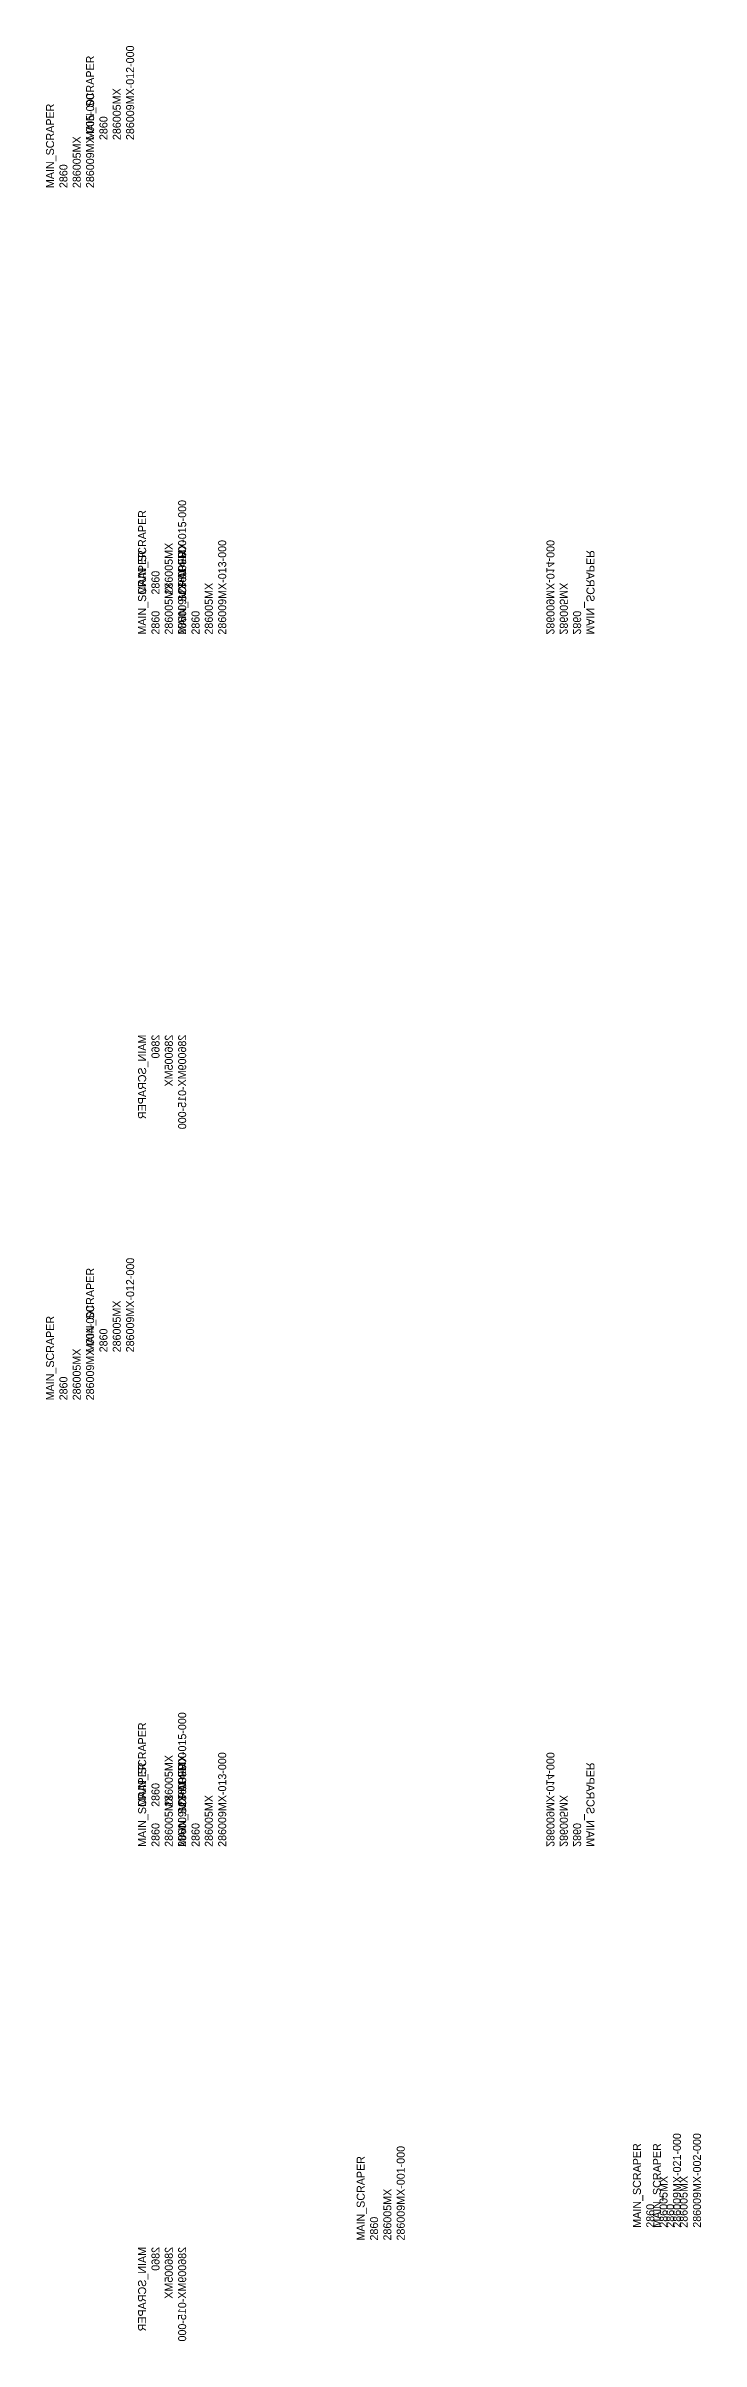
# Model space of a CAD drawing. Header units: millimetres. Extents: x 32072 to 32890, y 14147 to 25940.
# Drawn here: x 32072 to 32890, y 14147 to 17015 of the extents above; entities that cross this region are included whole.
import ezdxf

# ---------------------------------------------------------------- set-up
doc = ezdxf.new("R2010")
doc.units = ezdxf.units.MM
doc.layers.add('286009MX', color=42, linetype='Continuous')

# ---------------------------------------------------------------- blocks, each defined once
blk = doc.blocks.new('286009MX-014-000')
at = {"flags": 4}
for tag, p in [('AREA_NAME', (0, 0)), ('AREA_NUMBER', (0, -16.7)), ('ASSEMBLY_DRAWING', (0, -33.3)), ('COMPONENT_TAG', (0, -50))]:
    blk.add_attdef(tag, p, '', height=10, dxfattribs=at)
blk = doc.blocks.new('286009MX-015-000')
at = {"flags": 4}
for tag, p in [('AREA_NAME', (0, 0)), ('AREA_NUMBER', (0, -16.7)), ('ASSEMBLY_DRAWING', (0, -33.3)), ('COMPONENT_TAG', (0, -50))]:
    blk.add_attdef(tag, p, '', height=10, dxfattribs=at)
blk = doc.blocks.new('286009MX-013-000')
at = {"flags": 4}
for tag, p in [('AREA_NAME', (0, 0)), ('AREA_NUMBER', (0, -16.7)), ('ASSEMBLY_DRAWING', (0, -33.3)), ('COMPONENT_TAG', (0, -50))]:
    blk.add_attdef(tag, p, '', height=10, dxfattribs=at)
blk = doc.blocks.new('286009MX-012-000')
at = {"flags": 4}
for tag, p in [('AREA_NAME', (0, 0)), ('AREA_NUMBER', (0, -16.7)), ('ASSEMBLY_DRAWING', (0, -33.3)), ('COMPONENT_TAG', (0, -50))]:
    blk.add_attdef(tag, p, '', height=10, dxfattribs=at)
blk = doc.blocks.new('286009MX-021-000')
at = {"flags": 4}
for tag, p in [('ASSEMBLY_DRAWING', (33.3, 0)), ('COMPONENT_TAG', (50, 0)), ('AREA_NUMBER', (16.7, 0)), ('AREA_NAME', (0, 0))]:
    blk.add_attdef(tag, p, '', height=10, rotation=90, dxfattribs=at)
blk = doc.blocks.new('286009MX-004-000')
at = {"flags": 4}
for tag, p in [('AREA_NAME', (0, 0)), ('AREA_NUMBER', (0, -16.7)), ('ASSEMBLY_DRAWING', (0, -33.3)), ('COMPONENT_TAG', (0, -50))]:
    blk.add_attdef(tag, p, '', height=10, dxfattribs=at)
blk = doc.blocks.new('286009MX-002-000')
at = {"flags": 4}
for tag, p in [('AREA_NAME', (0, 0)), ('AREA_NUMBER', (0, -16.7)), ('ASSEMBLY_DRAWING', (0, -33.3)), ('COMPONENT_TAG', (0, -50))]:
    blk.add_attdef(tag, p, '', height=10, dxfattribs=at)
blk = doc.blocks.new('286009MX-001-000')
at = {"flags": 4}
for tag, p in [('AREA_NAME', (0, 0)), ('AREA_NUMBER', (0, -16.7)), ('ASSEMBLY_DRAWING', (0, -33.3)), ('COMPONENT_TAG', (0, -50))]:
    blk.add_attdef(tag, p, '', height=10, dxfattribs=at)
blk = doc.blocks.new('286009MX-005-000')
at = {"flags": 4}
for tag, p in [('AREA_NAME', (0, 0)), ('AREA_NUMBER', (0, -16.7)), ('ASSEMBLY_DRAWING', (0, -33.3)), ('COMPONENT_TAG', (0, -50))]:
    blk.add_attdef(tag, p, '', height=10, dxfattribs=at)

msp = doc.modelspace()

# ---------------------------------------------------------------- block references
at = {"layer": '286009MX'}
ref = msp.add_blockref('286009MX-012-000', (32132, 16897.5, 8045), dxfattribs=dict(at, rotation=90))
ref.add_attrib('COMPONENT_TAG', '286009MX-012-000', (32182, 16897.5, 8045), dxfattribs={"layer": '0', "height": 10, "rotation": 90})
ref.add_attrib('AREA_NUMBER', '2860', (32148.7, 16897.5, 8045), dxfattribs={"layer": '0', "height": 10, "rotation": 90})
ref.add_attrib('ASSEMBLY_DRAWING', '286005MX', (32165.3, 16897.5, 8045), dxfattribs={"layer": '0', "height": 10, "rotation": 90})
ref.add_attrib('AREA_NAME', 'MAIN_SCRAPER', (32132, 16897.5, 8045), dxfattribs={"layer": '0', "height": 10, "rotation": 90})
ref = msp.add_blockref('286009MX-005-000', (32082, 16837.5, 8048), dxfattribs=dict(at, rotation=90))
ref.add_attrib('AREA_NAME', 'MAIN_SCRAPER', (32082, 16837.5, 8048), dxfattribs={"layer": '0', "height": 10, "rotation": 90})
ref.add_attrib('COMPONENT_TAG', '286009MX-005-000', (32132, 16837.5, 8048), dxfattribs={"layer": '0', "height": 10, "rotation": 90})
ref.add_attrib('AREA_NUMBER', '2860', (32098.7, 16837.5, 8048), dxfattribs={"layer": '0', "height": 10, "rotation": 90})
ref.add_attrib('ASSEMBLY_DRAWING', '286005MX', (32115.3, 16837.5, 8048), dxfattribs={"layer": '0', "height": 10, "rotation": 90})
ref = msp.add_blockref('286009MX-015-000', (32197, 16329.5, 8112), dxfattribs=dict(at, rotation=90))
ref.add_attrib('COMPONENT_TAG', '286009MX-015-000', (32247, 16329.5, 8112), dxfattribs={"layer": '0', "height": 10, "rotation": 90})
ref.add_attrib('AREA_NAME', 'MAIN_SCRAPER', (32197, 16329.5, 8112), dxfattribs={"layer": '0', "height": 10, "rotation": 90})
ref.add_attrib('AREA_NUMBER', '2860', (32213.7, 16329.5, 8112), dxfattribs={"layer": '0', "height": 10, "rotation": 90})
ref.add_attrib('ASSEMBLY_DRAWING', '286005MX', (32230.3, 16329.5, 8112), dxfattribs={"layer": '0', "height": 10, "rotation": 90})
ref = msp.add_blockref('286009MX-014-000', (32197, 16279.5, 8112), dxfattribs=dict(at, rotation=90))
ref.add_attrib('COMPONENT_TAG', '286009MX-014-000', (32247, 16279.5, 8112), dxfattribs={"layer": '0', "height": 10, "rotation": 90})
ref.add_attrib('ASSEMBLY_DRAWING', '286005MX', (32230.3, 16279.5, 8112), dxfattribs={"layer": '0', "height": 10, "rotation": 90})
ref.add_attrib('AREA_NUMBER', '2860', (32213.7, 16279.5, 8112), dxfattribs={"layer": '0', "height": 10, "rotation": 90})
ref.add_attrib('AREA_NAME', 'MAIN_SCRAPER', (32197, 16279.5, 8112), dxfattribs={"layer": '0', "height": 10, "rotation": 90})
ref = msp.add_blockref('286009MX-013-000', (32247, 16279.5, 8112), dxfattribs=dict(at, rotation=90))
ref.add_attrib('AREA_NUMBER', '2860', (32263.7, 16279.5, 8112), dxfattribs={"layer": '0', "height": 10, "rotation": 90})
ref.add_attrib('COMPONENT_TAG', '286009MX-013-000', (32297, 16279.5, 8112), dxfattribs={"layer": '0', "height": 10, "rotation": 90})
ref.add_attrib('ASSEMBLY_DRAWING', '286005MX', (32280.3, 16279.5, 8112), dxfattribs={"layer": '0', "height": 10, "rotation": 90})
ref.add_attrib('AREA_NAME', 'MAIN_SCRAPER', (32247, 16279.5, 8112), dxfattribs={"layer": '0', "height": 10, "rotation": 90})
ref = msp.add_blockref('286009MX-014-000', (32747, 16279.5, 8112), dxfattribs=dict(at, xscale=-1, rotation=270))
ref.add_attrib('COMPONENT_TAG', '286009MX-014-000', (32697, 16279.5, 8112), dxfattribs={"layer": '0', "height": 10, "rotation": 270, "text_generation_flag": 2})
ref.add_attrib('ASSEMBLY_DRAWING', '286005MX', (32713.7, 16279.5, 8112), dxfattribs={"layer": '0', "height": 10, "rotation": 270, "text_generation_flag": 2})
ref.add_attrib('AREA_NUMBER', '2860', (32730.3, 16279.5, 8112), dxfattribs={"layer": '0', "height": 10, "rotation": 270, "text_generation_flag": 2})
ref.add_attrib('AREA_NAME', 'MAIN_SCRAPER', (32747, 16279.5, 8112), dxfattribs={"layer": '0', "height": 10, "rotation": 270, "text_generation_flag": 2})
ref = msp.add_blockref('286009MX-015-000', (32197, 15779.5, 8112), dxfattribs=dict(at, xscale=-1, rotation=90))
ref.add_attrib('COMPONENT_TAG', '286009MX-015-000', (32247, 15779.5, 8112), dxfattribs={"layer": '0', "height": 10, "rotation": 90, "text_generation_flag": 2})
ref.add_attrib('AREA_NAME', 'MAIN_SCRAPER', (32197, 15779.5, 8112), dxfattribs={"layer": '0', "height": 10, "rotation": 90, "text_generation_flag": 2})
ref.add_attrib('AREA_NUMBER', '2860', (32213.7, 15779.5, 8112), dxfattribs={"layer": '0', "height": 10, "rotation": 90, "text_generation_flag": 2})
ref.add_attrib('ASSEMBLY_DRAWING', '286005MX', (32230.3, 15779.5, 8112), dxfattribs={"layer": '0', "height": 10, "rotation": 90, "text_generation_flag": 2})
ref = msp.add_blockref('286009MX-012-000', (32132, 15382.5, 8045), dxfattribs=dict(at, rotation=90))
ref.add_attrib('COMPONENT_TAG', '286009MX-012-000', (32182, 15382.5, 8045), dxfattribs={"layer": '0', "height": 10, "rotation": 90})
ref.add_attrib('AREA_NUMBER', '2860', (32148.7, 15382.5, 8045), dxfattribs={"layer": '0', "height": 10, "rotation": 90})
ref.add_attrib('ASSEMBLY_DRAWING', '286005MX', (32165.3, 15382.5, 8045), dxfattribs={"layer": '0', "height": 10, "rotation": 90})
ref.add_attrib('AREA_NAME', 'MAIN_SCRAPER', (32132, 15382.5, 8045), dxfattribs={"layer": '0', "height": 10, "rotation": 90})
ref = msp.add_blockref('286009MX-004-000', (32082, 15322.5, 8048), dxfattribs=dict(at, rotation=90))
ref.add_attrib('AREA_NAME', 'MAIN_SCRAPER', (32082, 15322.5, 8048), dxfattribs={"layer": '0', "height": 10, "rotation": 90})
ref.add_attrib('COMPONENT_TAG', '286009MX-004-000', (32132, 15322.5, 8048), dxfattribs={"layer": '0', "height": 10, "rotation": 90})
ref.add_attrib('ASSEMBLY_DRAWING', '286005MX', (32115.3, 15322.5, 8048), dxfattribs={"layer": '0', "height": 10, "rotation": 90})
ref.add_attrib('AREA_NUMBER', '2860', (32098.7, 15322.5, 8048), dxfattribs={"layer": '0', "height": 10, "rotation": 90})
ref = msp.add_blockref('286009MX-015-000', (32197, 14814.5, 8112), dxfattribs=dict(at, rotation=90))
ref.add_attrib('COMPONENT_TAG', '286009MX-015-000', (32247, 14814.5, 8112), dxfattribs={"layer": '0', "height": 10, "rotation": 90})
ref.add_attrib('AREA_NAME', 'MAIN_SCRAPER', (32197, 14814.5, 8112), dxfattribs={"layer": '0', "height": 10, "rotation": 90})
ref.add_attrib('AREA_NUMBER', '2860', (32213.7, 14814.5, 8112), dxfattribs={"layer": '0', "height": 10, "rotation": 90})
ref.add_attrib('ASSEMBLY_DRAWING', '286005MX', (32230.3, 14814.5, 8112), dxfattribs={"layer": '0', "height": 10, "rotation": 90})
ref = msp.add_blockref('286009MX-014-000', (32197, 14764.5, 8112), dxfattribs=dict(at, rotation=90))
ref.add_attrib('COMPONENT_TAG', '286009MX-014-000', (32247, 14764.5, 8112), dxfattribs={"layer": '0', "height": 10, "rotation": 90})
ref.add_attrib('ASSEMBLY_DRAWING', '286005MX', (32230.3, 14764.5, 8112), dxfattribs={"layer": '0', "height": 10, "rotation": 90})
ref.add_attrib('AREA_NUMBER', '2860', (32213.7, 14764.5, 8112), dxfattribs={"layer": '0', "height": 10, "rotation": 90})
ref.add_attrib('AREA_NAME', 'MAIN_SCRAPER', (32197, 14764.5, 8112), dxfattribs={"layer": '0', "height": 10, "rotation": 90})
ref = msp.add_blockref('286009MX-013-000', (32247, 14764.5, 8112), dxfattribs=dict(at, rotation=90))
ref.add_attrib('AREA_NUMBER', '2860', (32263.7, 14764.5, 8112), dxfattribs={"layer": '0', "height": 10, "rotation": 90})
ref.add_attrib('COMPONENT_TAG', '286009MX-013-000', (32297, 14764.5, 8112), dxfattribs={"layer": '0', "height": 10, "rotation": 90})
ref.add_attrib('ASSEMBLY_DRAWING', '286005MX', (32280.3, 14764.5, 8112), dxfattribs={"layer": '0', "height": 10, "rotation": 90})
ref.add_attrib('AREA_NAME', 'MAIN_SCRAPER', (32247, 14764.5, 8112), dxfattribs={"layer": '0', "height": 10, "rotation": 90})
ref = msp.add_blockref('286009MX-014-000', (32747, 14764.5, 8112), dxfattribs=dict(at, xscale=-1, rotation=270))
ref.add_attrib('COMPONENT_TAG', '286009MX-014-000', (32697, 14764.5, 8112), dxfattribs={"layer": '0', "height": 10, "rotation": 270, "text_generation_flag": 2})
ref.add_attrib('ASSEMBLY_DRAWING', '286005MX', (32713.7, 14764.5, 8112), dxfattribs={"layer": '0', "height": 10, "rotation": 270, "text_generation_flag": 2})
ref.add_attrib('AREA_NUMBER', '2860', (32730.3, 14764.5, 8112), dxfattribs={"layer": '0', "height": 10, "rotation": 270, "text_generation_flag": 2})
ref.add_attrib('AREA_NAME', 'MAIN_SCRAPER', (32747, 14764.5, 8112), dxfattribs={"layer": '0', "height": 10, "rotation": 270, "text_generation_flag": 2})
ref = msp.add_blockref('286009MX-021-000', (32815, 14288.5, 7980), dxfattribs=at)
ref.add_attrib('COMPONENT_TAG', '286009MX-021-000', (32865, 14288.5, 7980), dxfattribs={"layer": '0', "height": 10, "rotation": 90})
ref.add_attrib('ASSEMBLY_DRAWING', '286005MX', (32848.3, 14288.5, 7980), dxfattribs={"layer": '0', "height": 10, "rotation": 90})
ref.add_attrib('AREA_NAME', 'MAIN_SCRAPER', (32815, 14288.5, 7980), dxfattribs={"layer": '0', "height": 10, "rotation": 90})
ref.add_attrib('AREA_NUMBER', '2860', (32831.7, 14288.5, 7980), dxfattribs={"layer": '0', "height": 10, "rotation": 90})
ref = msp.add_blockref('286009MX-002-000', (32840, 14288.5, 8035), dxfattribs=dict(at, rotation=90))
ref.add_attrib('COMPONENT_TAG', '286009MX-002-000', (32890, 14288.5, 8035), dxfattribs={"layer": '0', "height": 10, "rotation": 90})
ref.add_attrib('ASSEMBLY_DRAWING', '286005MX', (32873.3, 14288.5, 8035), dxfattribs={"layer": '0', "height": 10, "rotation": 90})
ref.add_attrib('AREA_NAME', 'MAIN_SCRAPER', (32840, 14288.5, 8035), dxfattribs={"layer": '0', "height": 10, "rotation": 90})
ref.add_attrib('AREA_NUMBER', '2860', (32856.7, 14288.5, 8035), dxfattribs={"layer": '0', "height": 10, "rotation": 90})
ref = msp.add_blockref('286009MX-001-000', (32470, 14272.5, 7700), dxfattribs=dict(at, rotation=90))
ref.add_attrib('COMPONENT_TAG', '286009MX-001-000', (32520, 14272.5, 7700), dxfattribs={"layer": '0', "height": 10, "rotation": 90})
ref.add_attrib('ASSEMBLY_DRAWING', '286005MX', (32503.3, 14272.5, 7700), dxfattribs={"layer": '0', "height": 10, "rotation": 90})
ref.add_attrib('AREA_NAME', 'MAIN_SCRAPER', (32470, 14272.5, 7700), dxfattribs={"layer": '0', "height": 10, "rotation": 90})
ref.add_attrib('AREA_NUMBER', '2860', (32486.7, 14272.5, 7700), dxfattribs={"layer": '0', "height": 10, "rotation": 90})
ref = msp.add_blockref('286009MX-015-000', (32197, 14264.5, 8112), dxfattribs=dict(at, xscale=-1, rotation=90))
ref.add_attrib('COMPONENT_TAG', '286009MX-015-000', (32247, 14264.5, 8112), dxfattribs={"layer": '0', "height": 10, "rotation": 90, "text_generation_flag": 2})
ref.add_attrib('AREA_NAME', 'MAIN_SCRAPER', (32197, 14264.5, 8112), dxfattribs={"layer": '0', "height": 10, "rotation": 90, "text_generation_flag": 2})
ref.add_attrib('AREA_NUMBER', '2860', (32213.7, 14264.5, 8112), dxfattribs={"layer": '0', "height": 10, "rotation": 90, "text_generation_flag": 2})
ref.add_attrib('ASSEMBLY_DRAWING', '286005MX', (32230.3, 14264.5, 8112), dxfattribs={"layer": '0', "height": 10, "rotation": 90, "text_generation_flag": 2})

doc.saveas('drawing.dxf')
